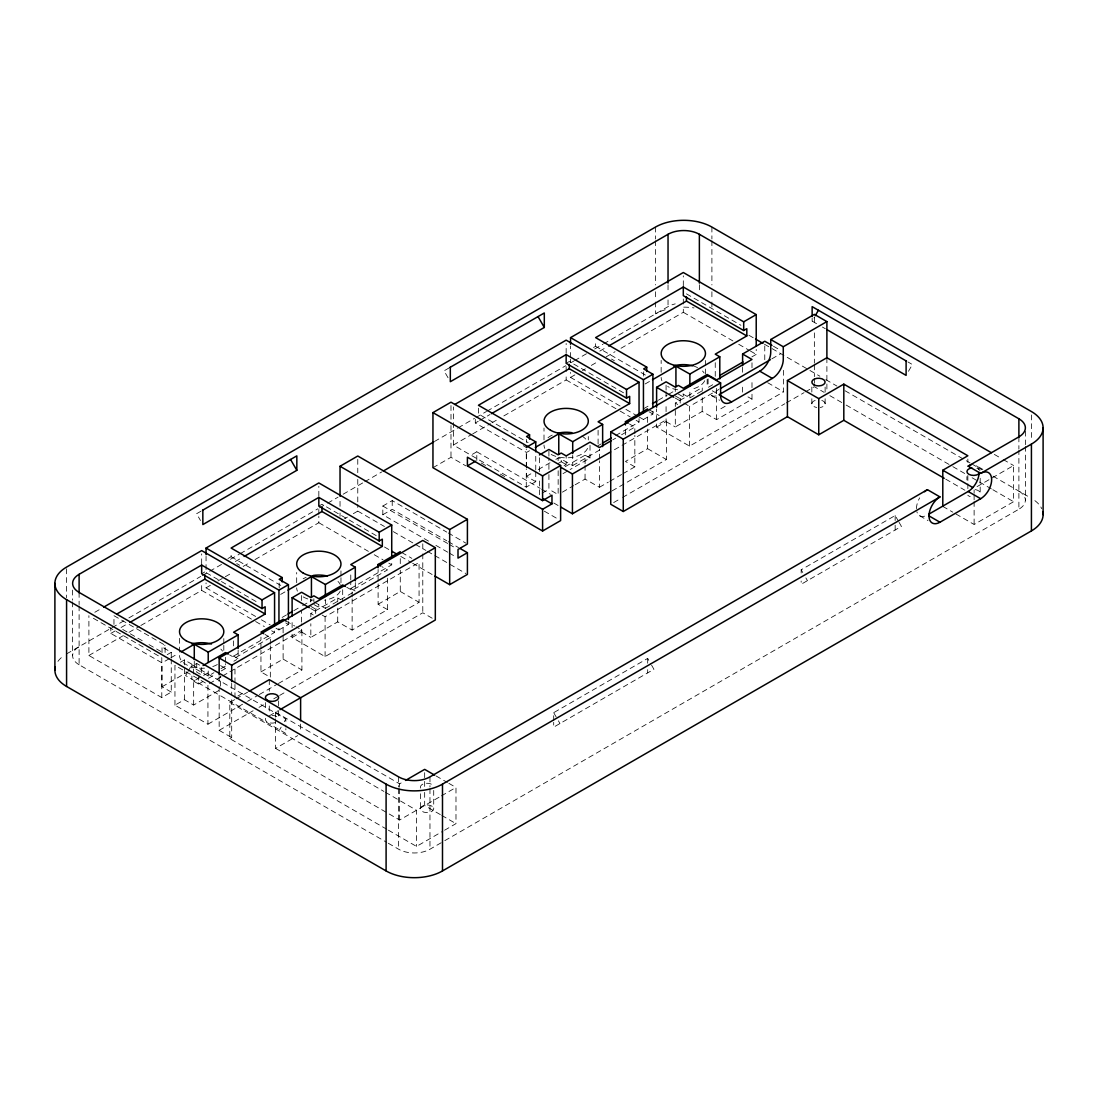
<?xml version="1.0" encoding="UTF-8"?>
<svg xmlns="http://www.w3.org/2000/svg" width="1098" height="1098" viewBox="0 0 1098 1098"><rect width="100%" height="100%" fill="white"/><g stroke="black" fill="none" stroke-linecap="round" stroke-linejoin="round"><path stroke-width="0.75" stroke-dasharray="5 3.75" d="M171.261 658.937L171.261 692.097L161.79 697.573L88.897 655.479L88.897 615.69M169.353 658.663L162.024 662.89L110.816 633.422L110.816 627.631M113.959 624.378L113.959 615.69L165.084 645.212L165.084 653.9M161.79 697.573L161.79 657.784L90.352 616.541M171.261 692.097L162.024 686.772L162.024 662.89M162.024 652.761L162.024 646.983L165.084 645.212M171.261 657.29L171.261 652.308L162.024 646.983M174.953 705.163L174.953 665.374L207.934 684.425L207.934 724.213L174.953 705.163L184.423 699.701L193.66 705.04L220.547 689.517M179.509 652.075L179.509 636.73M184.423 699.701L184.423 666.541M184.423 664.88L184.423 659.912L193.66 665.237L196.72 663.48L201.661 666.335L201.661 675.023L196.72 672.168L196.72 663.48M193.66 705.04L193.66 681.158L202.169 676.244M194.277 661.325L194.277 668.147L208.222 676.011L213.918 672.717M202.801 681.597L198.532 684.054L198.532 676.821M140.832 625.503L201.661 590.381L201.661 585.399M201.661 563.85L201.661 553.9M255.628 616.458L206.053 587.842L206.053 582.873M206.053 569.601L206.053 556.343M208.222 676.011L208.222 669.19M223.814 650.373L223.814 645.253M223.814 643.552L223.814 636.73M227.986 558.539L231.115 556.741L231.115 552.39M238.142 650.208L238.142 658.731L233.6 656.11L233.6 652.706M233.6 645.885L233.6 639.063M234.972 697.71L234.972 684.466M234.972 682.805L234.972 666.253M270.341 645.816L270.341 677.274L260.953 671.894L260.953 650.345M260.953 648.685L260.953 637.087M270.341 644.155L270.341 637.54L264.975 634.438M233.6 656.11L274.569 632.462L274.569 629.154M276.037 628.248L278.947 629.936L278.947 626.615M279.18 588.02L279.18 582.228M260.953 671.894L283.119 659.102L283.119 634.548M283.119 632.901L283.119 625.105M278.947 629.936L288.431 624.46L288.431 621.139M322.222 615.127L325.09 616.774L419.065 562.519L419.065 602.308L325.09 656.577L292.109 637.526L292.109 634.219M292.109 627.576L292.109 619.286M296.68 582.722L296.68 572.497M292.109 637.526L301.579 632.05L301.579 623.774M301.579 622.113L301.579 610.502M301.579 600.551L301.579 592.261M278.412 683.519L301.909 669.958L301.909 630.17L296.131 626.821M387.512 578.166L387.512 609.623L352.129 630.074L337.704 621.88L310.83 637.389L310.83 623.746M310.83 616.925L310.83 613.521L337.772 597.971L340.243 599.398M313.877 601.622L313.877 598.739M315.689 613.521L315.689 609.184L318.832 607.372L318.832 604.476M255.024 559.568L318.832 522.73L318.832 516.101M318.832 514.44L318.832 509.472M318.832 496.214L318.832 486.263M325.09 656.577L325.09 616.774M314.22 602.075L325.379 608.374L325.379 599.851M340.037 516.348L340.037 512.999M340.037 506.329L340.037 497.984M340.97 582.722L340.97 577.617M340.97 575.901L340.97 570.795M355.313 582.571L355.313 591.095L350.77 588.473L350.77 581.652M350.77 579.95L350.77 573.129M352.129 630.074L352.129 598.602M352.129 596.955L352.129 590.326L387.512 569.889L382.131 566.788M387.512 609.623L378.11 604.257L378.11 582.709M378.11 581.048L378.11 569.437M350.77 588.473L391.725 564.825L391.725 561.503M378.11 604.257L400.276 591.465L400.276 570.178M400.276 563.631L400.276 557.455M535.755 471.715L535.755 481.665L526.285 487.141L453.378 445.047L453.378 406.919M529.456 450.756L526.518 452.458L475.31 422.977L475.31 418.64M476.806 460.46L476.806 451.786L470.095 455.656M478.44 408.154L478.44 413.946L528.111 442.618M526.285 487.141L526.285 468.901M526.285 467.24L526.285 449M535.755 481.665L526.518 476.326L526.518 469.505M526.518 467.803L526.518 452.458M526.518 442.329L526.518 439.433M535.755 470.054L535.755 453.474M539.434 494.731L539.434 478.152M539.434 471.522L539.434 456.603M544.004 439.927L544.004 428M542.151 493.167L548.918 489.255L548.918 471.028M548.918 469.368L548.918 457.756M548.918 456.109L548.918 449.466M558.155 470.726L558.155 494.594L548.918 489.255M558.072 463.534L561.215 461.723L561.215 457.386M564.07 465.785L566.156 464.578L566.156 455.903M503.831 415.922L566.156 379.935L566.156 373.306M566.156 371.646L566.156 366.677M566.156 353.405L566.156 343.468M620.109 406.027L570.548 377.41L570.548 372.428M570.548 362.491L570.548 359.17M570.548 357.509L570.548 345.911M555.835 459.403L558.772 457.715L572.703 465.579L572.703 455.341M588.308 439.927L588.308 436.524M593.51 347.503L595.61 346.295L595.61 340.504M598.094 443.963L598.094 430.32M575.132 484.794L585.042 479.085L599.453 487.265L599.453 460.776M599.453 459.129L599.453 449.192M625.448 434.932L625.448 426.642M623.046 473.65L634.836 466.828L634.836 435.371M634.836 433.724L634.836 427.095L629.47 423.993M615.649 435.535L639.05 422.03L639.05 418.709M639.063 416.966L643.442 419.491L643.442 416.183M643.675 376.134L643.675 371.797M634.836 466.828L625.448 461.462L647.6 448.67L647.6 429.016M647.6 422.469L647.6 414.66M643.442 419.491L652.912 414.028L652.912 410.707M783.56 370.328L783.56 391.876L689.585 446.131L656.604 427.095L656.604 422.112M656.604 420.465L656.604 408.854M661.161 372.291L661.161 360.35M656.604 427.095L666.074 421.618L666.074 413.328M666.074 411.668L666.074 403.378M666.074 396.749L666.074 391.78M666.074 390.119L666.074 381.829M612.066 490.888L666.404 459.513L666.404 419.724L612.066 451.1M751.993 394.223L751.993 399.192L716.623 419.628L702.198 411.448L675.311 426.957L675.311 408.195M675.311 406.493L675.311 403.076L702.267 387.525L702.253 390.943M680.184 403.09L680.184 398.752L683.313 396.941L683.313 394.045M620.988 348.272L683.313 312.299L683.313 305.669M683.313 304.009L683.313 297.38M683.313 285.768L683.313 275.818M689.585 446.131L689.585 406.342L718.957 389.392M682.901 394.004L689.873 397.929L689.873 389.406M705.465 373.993L705.465 367.171M705.465 365.469L705.465 360.35M715.251 376.326L715.251 362.683M716.623 419.628L716.623 388.17M742.605 392.164L742.605 383.875M742.605 372.263L742.605 365.634M751.993 387.608L751.993 379.318M751.993 367.734L751.993 362.765M751.828 356.919L756.22 354.38L756.22 349.411M764.771 359.732L764.771 344.127M220.561 686.113L220.588 675.86M337.704 621.88L337.759 603.09M337.759 601.388L337.772 597.971M585.042 479.085L585.083 465.415M585.083 463.713L585.11 455.176L590.038 458.044L570.136 469.519M702.198 411.448L702.253 392.659M193.591 673.966L193.66 665.237M310.789 601.965L310.816 599.055M558.1 460.625L558.127 457.715M675.284 391.533L675.297 388.623M187.182 672.882L185.617 675.599L285.864 733.478L285.864 728.66M187.964 671.537L191.889 664.743L285.864 719.012L285.864 727.041M279.592 729.854L281.157 727.15M284.3 721.715L285.864 719.012M816.541 323.663L812.136 321.11L814.483 317.048M908.471 371.302L912.383 364.522L907.977 361.983M200.989 511.188L196.583 513.727L200.495 520.521M449.068 367.954L444.059 370.849L448.753 378.988M94.826 612.272L102.251 607.99M201.661 573.732L204.804 571.934M318.832 506.096L321.961 504.284L377.904 536.593M566.156 363.301L569.286 361.489L623.774 392.947M66.58 653.9L123.607 620.974M128.878 617.927L200.756 576.436M202.238 575.572L208.167 572.154M209.649 571.289L221.522 564.441M230.415 559.307L239.323 554.161M240.146 553.694L317.94 508.772M319.422 507.921L326.847 503.639M327.671 503.159L338.047 497.161M343.166 494.21L363.932 482.228M364.756 481.748L381.733 471.948M434.479 441.492L457.386 428.261M458.209 427.795L474.528 418.365M476.01 417.514L486.4 411.517M487.059 411.132L565.676 365.744M570.946 362.697L573.925 360.995M574.583 360.611L586.456 353.748M594.691 348.999L602.761 344.333M603.584 343.866L668.037 306.644A22.152 12.792 0 0 1 675.229 303.872M110.816 633.422L115.221 630.883M121.096 627.48L126.97 624.089M235.315 561.545L242.658 557.304M475.31 422.977L478.248 421.289M479.716 420.438L489.996 414.509M599.81 351.099L607.153 346.858M88.897 655.479L123.017 635.783M128.96 632.352L139.35 626.354M206.053 587.842L211.983 584.411M217.926 580.993L223.855 577.562M225.337 576.711L232.762 572.429M243.152 566.431L249.081 563M453.378 445.047L471.193 434.767M472.675 433.916L490.477 423.636M491.959 422.771L497.902 419.34M570.548 377.41L574.995 374.83M582.42 370.548L585.385 368.846M591.314 365.414L598.739 361.132M606.151 356.85L615.058 351.703M344.47 518.791L347.421 517.089M353.336 513.672L357.77 511.105L357.77 504.435M432.955 467.707L450.99 457.29L465.813 465.84M428.522 541.108L382.818 514.729L382.818 506.041L392.219 500.619L446.762 532.105M382.818 514.729L392.219 509.294L446.762 540.792M167.212 654.655L171.261 652.308M170.821 657.812L178.151 653.585M280.649 594.402L286.509 591.026M645.144 383.971L651.004 380.581M180.36 662.259L184.423 659.912M162.024 686.772L186.948 672.374M282.117 617.433L286.509 614.894M293.852 610.666L301.181 606.425M302.636 605.588L311.434 600.51M526.518 476.326L532.379 472.95M538.24 469.56L549.974 462.793M643.675 408.689L651.004 404.462M658.333 400.221L667.131 395.143M668.6 394.306L675.929 390.065M598.094 445.678L601.018 443.99M203.597 675.435L210.692 671.345M565.25 466.636L585.11 455.176M270.341 637.54L234.972 657.976L229.564 654.888M612.725 439.873L615.676 438.171M621.578 434.767L634.836 427.095M221.041 668.613L226.751 665.319M233.874 661.202L236.729 659.555M325.379 608.374L355.313 591.095M572.703 465.579L601.21 449.123M689.873 397.929L702.693 390.531M708.402 387.237L715.525 383.12M563.027 473.622L568.709 470.342M208.483 678.317L215.592 674.213M221.274 670.933L225.543 668.476L225.529 663.7M209.402 683.574L221.151 676.793M222.619 675.943L228.494 672.552M229.962 671.702L301.909 630.17M771.812 358.868L780.623 353.776M562.396 492.151L573.719 485.618M720.851 408.758L728.125 404.558M237.909 696.008L245.279 691.754M599.453 487.265L608.306 482.159M609.774 481.308L621.578 474.501M386.88 829.306L229.811 738.625L229.811 702.459L234.588 699.701M236.029 698.863L247.599 692.193M207.934 724.213L246.103 702.171M247.572 701.32L257.852 695.391M259.32 694.54L276.943 684.37M219.161 686.593L219.161 730.335L253.103 710.749M259.004 707.345L266.375 703.077M273.759 698.822L278.178 696.269M279.661 695.418L285.562 692.001M291.464 688.597L422.785 612.78L433.916 619.217M613.686 502.568L621.07 498.3M622.539 497.449L784.85 403.748M786.319 402.897L804.038 392.672M805.507 391.821L814.359 386.702L824.104 392.329M275.557 717.159L275.557 712.218L278.494 710.516M269.284 715.841L278.178 710.708M275.557 718.792L275.557 748.397L297.668 735.633M275.557 712.218L399.603 783.835L404.023 781.282M553.694 720.713L553.694 712.671L647.683 658.416L650.812 663.851M801.169 573.019L801.169 569.793L895.158 515.538L898.288 520.96M275.557 748.397L399.603 820.014L439.914 796.736M441.369 795.899L455.986 787.458L455.986 823.637L444.292 830.39M977.042 486.634L1013.591 465.525L1013.591 501.704L974.118 524.487L954.189 512.986M388.363 830.17L416.513 846.421L442.837 831.227M388.28 843.25L398.629 849.221A22.152 12.792 0 0 0 429.963 849.221L443.317 841.521M444.8 840.656L1018.889 509.211L1018.889 450.331M229.811 738.625L231.692 737.582L231.692 696.448M747.971 396.886L751.993 399.192M346.721 587.252L352.129 590.326M611.49 359.06L614.413 360.734M236.756 563.603L239.68 565.278M822.416 327.053L825.353 328.741M994.335 454.407L1001.747 458.69M1003.215 459.54L1013.591 465.525M686.456 293.852L740.93 325.296M773.445 346.241L780.664 350.413M982.861 469.409L975.902 465.387A15.509 8.949 -60 0 1 978.743 469.436M748.877 335.233L754.093 338.253M764.455 344.223L819.89 376.23M825.806 379.647L836.937 386.071M845.035 390.751L970.069 462.944M971.552 463.795L981.914 469.779M992.963 476.148L1029.938 497.504M829.855 395.651L844.678 404.201M846.16 405.066L951.362 465.785M952.844 466.636L964.689 473.485M972.101 477.754L978.03 481.171M979.512 482.036L991.37 488.871M992.853 489.722L1013.591 501.704M683.313 312.299L732.888 340.915M738.721 344.278L748.932 350.18M750.387 351.017L756.22 354.38M945.707 479.14L964.909 490.23M767.653 382.694L783.56 391.876M942.798 506.398L952.762 512.162M712.273 390.778L717.831 393.99M711.298 395.458L719.657 400.276M919.671 515.758L928.03 520.589M595.61 346.295L646.736 375.818M678.372 394.086L683.313 396.941M675.243 395.898L680.184 398.752M675.243 398.066L682.407 402.197M683.848 403.035L689.585 406.342M649.055 409.705L659.171 415.552M648.959 411.736L652.912 414.028M666.074 421.618L675.311 426.957M625.942 409.389L637.609 416.128M566.156 379.935L618.641 410.24M620.109 411.077L630.307 416.979M636.14 420.342L639.05 422.03M647.6 448.67L666.404 459.513M561.215 461.723L566.156 464.578M523.362 445.664L526.285 447.339M476.806 451.786L540.189 488.377M541.671 489.228L550.51 494.333M553.776 503.008L558.086 505.492M481.226 463.013L485.645 465.566M500.386 474.089L504.806 476.642M544.32 511.174L557.66 518.874M448.245 532.955L465.936 543.167M448.245 541.643L458.566 547.6M382.818 506.041L447.682 543.496M449.164 544.347L455.052 547.751M435.892 545.363L447.682 552.17M449.164 553.021L455.052 556.425M357.77 511.105L384.437 526.505M393.331 531.638L414.07 543.62M415.552 544.471L425.928 550.455M427.41 551.306L433.326 554.737M434.808 555.588L465.923 573.554M401.717 552.5L411.846 558.347M384.478 547.01L390.408 550.441M400.784 556.425L411.146 562.409M412.628 563.26L433.367 575.242M318.832 522.73L368.393 551.361M374.226 554.723L382.982 559.774M388.802 563.137L391.725 564.825M400.276 591.465L419.065 602.308M231.115 556.741L280.772 585.412M313.877 604.518L318.832 607.372M310.748 606.329L315.689 609.184M310.748 608.498L316.485 611.819M206.273 572.772L259.279 603.378M286.002 620.988L294.676 625.997M285.782 622.937L288.431 624.46M301.579 632.05L310.83 637.389M261.461 619.835L270.204 624.886M201.661 590.381L254.16 620.686M255.614 621.523L264.357 626.574M271.645 630.774L274.569 632.462M283.119 659.102L301.909 669.958M436.057 775.943L447.449 782.531M448.876 783.354L455.986 787.458M122.715 629.442L143.165 641.246M149.012 644.622L163.616 653.049M440.325 814.592L424.665 805.548L424.665 789.105M441.753 815.416L455.986 823.637M229.811 702.459L383.916 791.425M385.398 792.276L416.513 810.242L416.513 846.421M219.161 730.335L231.692 737.582M79.111 605.863L79.111 664.757L386.798 842.399M220.616 665.608L225.543 668.476M675.311 403.076L677.754 404.531M310.83 613.521L313.259 614.962M193.66 681.158L198.532 684.054M899.07 522.319L901.417 526.395L801.169 584.273L801.169 581.048M801.169 569.793L802.748 572.511M805.877 577.932L807.442 580.65M651.594 665.196L653.941 669.272L553.694 727.15L553.694 722.319M553.694 712.671L557.619 719.465M558.402 720.81L559.966 723.527M707.181 379.263L707.194 387.223M590.01 445.321L590.038 458.044M342.686 589.708L342.7 600.839M225.529 657.345L225.529 662.121M1031.42 414.948L1031.42 440.49M1025.381 431.185L1025.381 444.649M1025.381 446.337L1025.381 500.166M1018.889 436.867L1018.889 449.068M980.185 478.261L980.185 493.29M974.118 489.955L974.118 493.249M974.118 494.896L974.118 499.823M974.118 501.47L974.118 524.487M967.86 459.046L967.86 462.34M967.86 475.489L967.86 482.063M967.86 483.71L967.86 488.651M966.899 476.601L966.899 479.936M895.158 515.538L895.158 523.581M895.158 525.187L895.158 530.005M826.89 357.742L826.89 390.655M825.12 387.072L825.12 392.082M825.12 398.752L825.12 403.762M814.359 317.734L814.359 324.459M814.359 332.872L814.359 363.15M814.359 364.838L814.359 376.614M814.359 378.302L814.359 383.339M812.136 317.898L812.136 321.11M811.834 387.072L811.834 392.082M811.834 398.752L811.834 403.762A6.643 3.843 0 0 0 816.761 407.468M711.902 227.066L711.902 238.98M711.902 240.682L711.902 284.945M711.902 291.752L711.902 300.262M711.902 301.964L711.902 308.771M708.086 378.865L708.086 386.784M699.371 284.78L699.371 291.505M668.037 284.78L668.037 291.505M668.037 299.919L668.037 306.644M655.506 227.066L655.506 238.98M655.506 240.682L655.506 284.945M655.506 291.752L655.506 300.262M655.506 301.964L655.506 313.877A39.871 23.017 0 0 1 666.857 309.293M647.683 658.416L647.683 663.247M647.683 669.67L647.683 672.882M450.99 405.533L450.99 423.897M450.99 425.571L450.99 457.29M433.71 790.436L433.71 808.801A6.643 3.843 0 0 1 423.746 812.122A6.643 3.843 0 0 1 423.746 805.465A6.643 3.843 0 0 1 433.71 808.801M429.963 776.876L429.963 786.978M429.963 788.666L429.963 849.221M424.665 772.663L424.665 787.458M422.785 543.798L422.785 552.212M422.785 553.9L422.785 612.78M420.424 793.772L420.424 808.801M399.603 783.835L399.603 787.129M399.603 788.776L399.603 820.014M398.629 776.876L398.629 786.978M398.629 788.666L398.629 849.221M392.219 500.619L392.219 509.294M357.77 459.362L357.77 472.716M357.77 479.387L357.77 502.76M300.619 724.062L300.619 732.284M278.645 700.908L278.645 709.253M278.645 710.928L278.645 719.272M269.284 679.662L269.284 691.177M269.284 705.973L269.284 714.194M265.359 702.569L265.359 710.928M231.692 683.299L231.692 694.801M219.161 676.505L219.161 684.919M191.889 664.743L191.889 667.968M191.889 675.997L191.889 679.223M79.111 592.412L79.111 604.6M72.619 590.093L72.619 600.181M72.619 601.869L72.619 655.712M66.58 568.791L66.58 597.724M340.215 591.149A22.152 12.792 0 0 1 324.555 600.194M313.095 600.194A22.152 12.792 0 0 1 310.35 599.659M307.756 598.918A22.152 12.792 0 0 1 303.158 596.887M297.434 591.149A22.152 12.792 0 0 1 296.68 587.842M303.158 578.797A22.152 12.792 0 0 1 306.122 577.37M338.006 581.446A22.152 12.792 0 0 1 340.215 584.534M217.335 664.523A22.152 12.792 0 0 1 212.738 666.555M204.557 668.16A22.152 12.792 0 0 1 179.509 655.479M220.849 649.096A22.152 12.792 0 0 1 222.482 651.114M587.554 448.355A22.152 12.792 0 0 1 550.496 454.092M544.759 448.355A22.152 12.792 0 0 1 544.004 445.047M548.012 437.718A22.152 12.792 0 0 1 553.461 434.575M581.816 436.002A22.152 12.792 0 0 1 587.554 441.739M704.71 380.718A22.152 12.792 0 0 1 690.436 389.516M677.59 389.763A22.152 12.792 0 0 1 667.653 386.455M661.916 380.718A22.152 12.792 0 0 1 661.161 377.41M694.389 366.334A22.152 12.792 0 0 1 697.559 367.61M702.5 371.014A22.152 12.792 0 0 1 704.134 373.032M683.697 307.138A39.871 23.017 0 0 1 694.018 307.92M57.933 661.367A39.871 23.017 0 0 1 63.135 656.165M1034.865 500.619A39.871 23.017 0 0 1 1041.741 508.676M79.111 664.757A22.152 12.792 0 0 1 79.111 646.667M1018.889 491.122A22.152 12.792 0 0 1 1018.889 509.211M924.585 516.197A15.509 8.949 -60 0 1 916.844 511.723M916.459 508.662A15.509 8.949 -60 0 1 919.671 497.861M716.212 395.898A15.509 8.949 -60 0 1 709.555 393.839M976.863 468.27A6.643 3.843 0 0 1 979.965 470.589M821.798 400.441A6.643 3.843 0 0 1 825.065 404.27A6.643 3.843 0 0 1 820.206 407.468M811.834 403.762A6.643 3.843 0 0 1 816.761 400.056M975.271 489.584A6.643 3.843 0 0 1 979.306 495.212M970.22 496.612A6.643 3.843 0 0 1 967.791 495.212M420.658 788.09A6.643 3.843 0 0 1 424.528 783.547A6.643 3.843 0 0 1 432.818 785.18M275.324 722.594A6.643 3.843 0 0 1 267.967 722.319A6.643 3.843 0 0 1 265.592 718.27M272.002 715.429A6.643 3.843 0 0 1 278.425 718.27"/><path stroke-width="1.5" d="M194.277 659.624L194.277 644.279L208.222 652.143L238.142 634.864L238.142 648.506M274.569 625.833L274.569 592.673L262.038 599.906L201.661 565.058L201.661 573.732L262.038 608.594L265.167 606.782L265.167 614.015L233.6 632.242L238.142 634.864M129.907 622.401L204.804 579.168L204.804 574.817M206.053 554.682L206.053 548.053L318.832 482.942L391.725 525.036L391.725 556.535M208.222 662.369L208.222 652.143M262.038 608.594L262.038 599.906M278.947 623.293L278.947 590.148L288.431 584.671L288.431 619.492M282.241 581.913L282.241 577.575L231.115 548.053L318.832 497.408L379.194 532.269L391.725 525.036M292.109 615.978L292.109 597.737L301.579 592.261L310.83 597.6L313.877 595.843L318.832 598.698L342.686 584.932L345.376 586.469M311.434 597.092L311.434 576.628L325.379 584.493L355.313 567.213L355.313 580.856M318.832 497.408L318.832 506.096L379.194 540.943L382.324 539.145L382.324 546.379L350.77 564.592L355.313 567.213M244.127 556.453L321.961 511.517L321.961 507.18M325.379 596.434L325.379 584.493M340.037 496.31L340.037 466.266L357.77 456.013L467.405 519.313L467.405 544.018L458.003 549.453L458.003 558.127L467.405 552.706L460.035 548.451M378.11 567.79L378.11 564.468L400.276 551.676M379.194 540.943L379.194 532.269M432.955 412.615L432.955 467.707L542.59 531.007L560.625 520.589L560.625 465.497L450.99 402.197L432.955 412.615L542.59 475.901L560.625 465.497M467.405 519.313L449.672 529.552L449.672 584.644L434.849 576.093M467.405 465.895L467.405 457.207L542.59 500.619L551.978 495.184L551.978 503.872L542.59 509.294L467.405 465.895L475.461 461.242M529.565 439.118L529.565 434.781L478.44 405.258L566.156 354.613L626.533 389.474L639.05 382.241L639.05 413.74M535.755 451.827L535.755 441.876L526.518 436.537L529.565 434.781M542.59 500.619L542.59 475.901M558.772 454.298L558.772 433.834L572.703 441.698L602.637 424.418L602.637 446.584M566.156 354.613L566.156 363.301L626.533 398.149L629.662 396.337L629.662 403.584L598.094 421.797L602.637 424.418M491.465 413.658L569.286 368.722L569.286 364.385M570.548 344.25L570.548 337.621L683.313 272.51L756.22 314.591L756.22 346.09M560.954 507.152L572.429 513.768L572.429 473.979L610.598 451.937M572.703 453.639L572.703 441.698M625.448 424.981L625.448 421.673L647.6 408.881M626.533 398.149L626.533 389.474M643.442 412.862L643.442 379.702L652.912 374.24L652.912 407.385M646.736 371.481L646.736 367.13L595.61 337.621L683.313 286.976L743.689 321.824L756.22 314.591M656.604 407.193L656.604 387.306L666.074 381.829L675.311 387.169L678.372 385.398L683.313 388.253L707.167 374.5L716.623 379.894L751.993 359.458L742.605 354.023L742.605 365.634M675.929 386.661L675.929 366.197L689.873 374.061L719.794 356.781L719.794 378.947M683.313 286.976L683.313 295.664L743.689 330.512L746.818 328.7L746.818 335.933L715.251 354.16L719.794 356.781M608.621 346.021L686.456 301.085L686.456 296.748M689.873 386.002L689.873 374.061M743.689 330.512L743.689 321.824M815.265 315.689L818.408 310.267M79.111 592.824L79.111 574.323L668.037 234.299A22.152 12.792 0 0 1 699.371 234.299L1018.889 418.777L1018.889 437.292M202.457 510.337L296.831 455.862L296.831 470.328L202.842 524.583L202.842 510.117M449.933 367.459L544.306 312.971L544.306 327.451L450.317 381.706L450.317 367.24M103.734 607.125L201.661 550.592L274.569 592.673M454.874 404.407L566.156 340.147L639.05 382.241M116.882 614.002L201.661 565.058M383.216 471.083L433.655 441.972M282.241 577.575L279.18 579.332L288.431 584.671M646.736 367.13L643.675 368.901L652.912 374.24M526.285 447.339L535.755 441.876M181.088 651.896L194.277 644.279M287.978 590.175L311.434 576.628M535.316 447.38L558.772 433.834M652.473 379.73L675.929 366.197M539.434 454.943L548.918 449.466L558.155 454.805L561.215 453.049L566.156 455.903L590.01 442.137L599.453 447.531L611.257 440.723M287.978 614.043L292.384 611.504M652.473 403.611L656.865 401.072M742.605 354.023L764.771 341.231L771.99 345.403M203.075 665.525L225.515 652.569L228.219 654.12M770.741 339.529L783.272 346.762L783.272 359.417A15.509 8.949 -60 0 1 772.306 378.412L731.584 401.923L719.053 394.69L759.775 371.179A15.509 8.949 -60 0 0 770.741 352.184L770.741 339.529L814.359 314.357L826.89 321.604L826.89 357.742L991.37 452.692M219.161 674.817L219.161 657.99L422.785 540.436L435.316 547.669L435.316 620.013L300.413 697.875M826.89 357.742L787.417 380.526L787.417 416.691L623.266 511.503L610.735 504.27L610.735 431.926L708.086 375.708L720.617 382.941L720.617 395.596A15.509 8.949 -60 0 0 731.584 401.923M602.486 443.139L611.257 438.075M719.643 375.502L743.044 361.983M783.272 346.762L826.89 321.604M219.161 657.99L231.692 665.237L435.316 547.669M623.266 511.503L623.266 439.159L720.617 382.941M720.425 388.541L770.343 359.719M249.04 691.356L269.284 679.662L300.619 697.752L300.619 720.768M449.672 584.644L467.405 574.405L467.405 552.706M572.429 513.768L610.598 491.726M279.976 709.665L300.619 697.752M787.417 380.526L818.751 398.615L843.813 384.135L967.86 455.766L942.798 470.232L942.798 506.398M787.417 416.691L818.751 434.781L843.813 420.314L944.225 478.289M405.505 780.431L424.665 769.369L434.63 775.133M1018.889 418.777A22.152 12.792 0 0 1 1018.889 436.867L968.148 466.156L980.679 473.389A15.509 8.949 -60 0 1 991.645 479.73A15.509 8.949 -60 0 1 980.679 498.712L939.957 522.223A15.509 8.949 -60 0 1 928.99 515.895A15.509 8.949 -60 0 1 939.957 496.914L927.426 489.667L429.963 776.876A22.152 12.792 0 0 1 398.629 776.876L79.111 592.412A22.152 12.792 0 0 1 79.111 574.323M55.243 667.172A39.871 23.017 0 0 0 66.58 686.456L386.098 870.934A39.871 23.017 0 0 0 442.494 870.934L1031.42 530.91L1031.42 444.1A39.871 23.017 0 0 0 1031.42 411.544L711.902 227.066A39.871 23.017 0 0 0 655.506 227.066L66.58 567.09A39.871 23.017 0 0 0 66.58 599.645L386.098 784.123A39.871 23.017 0 0 0 442.494 784.123L939.957 496.914M980.679 473.389L1031.42 444.1M928.881 514.152L968.148 491.479A15.509 8.949 -60 0 0 979.114 472.497M906.509 361.132L812.136 306.644L812.136 316.293M826.821 329.592L906.111 375.379L906.111 360.899M755.575 339.104L762.973 343.372M686.456 301.085L746.818 335.933M942.798 470.232L972.704 487.498M759.775 371.179L772.306 378.412M968.148 491.479L980.679 498.712M928.826 515.799L939.957 522.223M570.548 337.621L643.442 379.702M656.604 387.306L673.801 397.229M569.286 368.722L629.662 403.584M625.448 421.673L628.125 423.224M610.735 431.926L623.266 439.159M560.954 467.364L572.429 473.979M543.139 498.767L551.978 503.872M340.037 466.266L449.672 529.552M391.89 551.292L396.337 553.859M321.961 511.517L382.324 546.379M378.11 564.468L380.8 566.019M206.053 548.053L278.947 590.148M292.109 597.737L309.32 607.674M286.002 620.988L283.119 619.313L260.953 632.105L263.63 633.656M204.804 579.168L265.167 614.015M538.034 316.595L544.306 327.451M290.558 459.472L296.831 470.328M1043.1 427.822L1043.1 514.633M843.813 384.135L843.813 420.314M818.751 398.615L818.751 434.781M699.371 234.299L699.371 283.092M668.037 234.299L668.037 283.092M542.59 509.294L542.59 531.007M442.494 784.123L442.494 870.934M386.098 784.123L386.098 870.934M231.692 665.237L231.692 681.652M66.58 599.645L66.58 686.456M54.9 583.367L54.9 670.178M313.095 575.489A22.152 12.792 0 0 1 327.3 576.025M191.862 644.018A22.152 12.792 0 0 1 211.475 644.018M557.674 433.23A22.152 12.792 0 0 1 571.893 432.694M673.513 365.936A22.152 12.792 0 0 1 693.126 365.936M1042.757 511.627A39.871 23.017 0 0 1 1031.42 530.91M924.585 491.739A15.509 8.949 -60 0 1 927.426 489.667M968.148 466.156A15.509 8.949 -60 0 1 970.989 464.948M979.965 472.579A6.643 3.843 0 0 1 968.848 474.295A6.643 3.843 0 0 1 971.826 467.885M303.158 573.019A22.152 12.792 0 0 0 340.215 567.282A22.152 12.792 0 0 0 313.095 551.621A22.152 12.792 0 0 0 303.158 573.019M186.001 640.656A22.152 12.792 0 0 0 223.059 634.919A22.152 12.792 0 0 0 195.938 619.258A22.152 12.792 0 0 0 186.001 640.656M550.496 430.21A22.152 12.792 0 0 0 587.554 424.487A22.152 12.792 0 0 0 560.419 408.827A22.152 12.792 0 0 0 550.496 430.21M667.653 362.573A22.152 12.792 0 0 0 704.71 356.836A22.152 12.792 0 0 0 677.59 341.176A22.152 12.792 0 0 0 667.653 362.573M813.783 384.78A6.643 3.843 0 0 0 824.9 383.051A6.643 3.843 0 0 0 816.761 378.357A6.643 3.843 0 0 0 813.783 384.78M267.308 700.277A6.643 3.843 0 0 0 278.425 698.561A6.643 3.843 0 0 0 270.286 693.854A6.643 3.843 0 0 0 267.308 700.277"/></g></svg>
